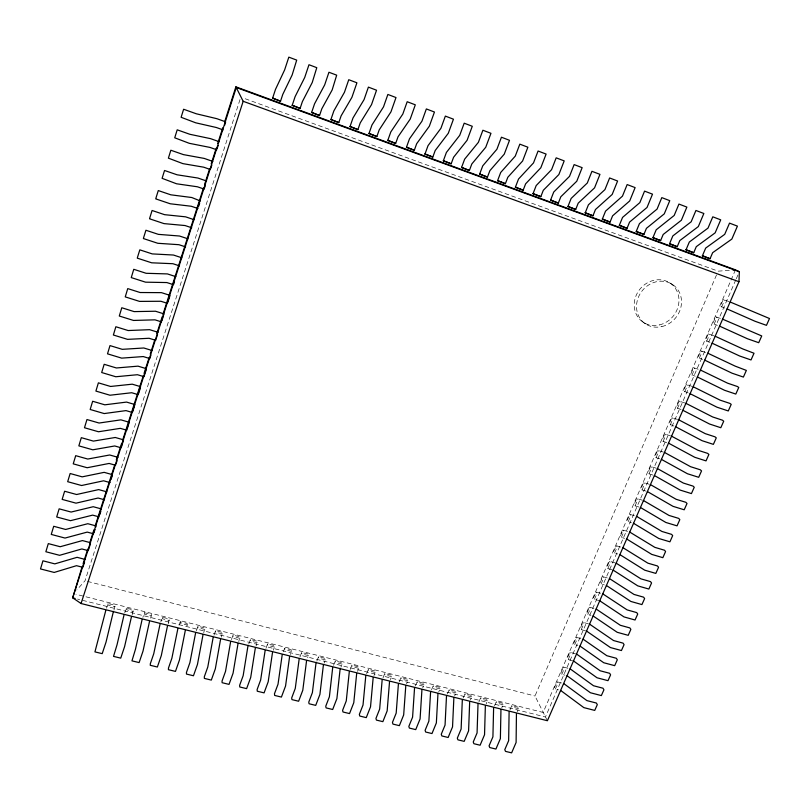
<?xml version="1.0" encoding="UTF-8"?>
<svg xmlns="http://www.w3.org/2000/svg" width="810" height="810" viewBox="0 0 810 810"><rect width="100%" height="100%" fill="white"/><g stroke="black" fill="none" stroke-linecap="round" stroke-linejoin="round"><path stroke-width="0.61" stroke-dasharray="4.05 3.04" d="M187.191 625.026L187.181 623.518L180.255 621.776L180.245 623.275L187.191 625.026L186.057 628.276M168.227 623.781L169.391 619.022L162.415 617.26L160.826 621.888M162.415 617.26L162.354 618.759L169.351 620.521M150.63 618.172L151.46 614.496L144.433 612.714L142.864 617.372M144.433 612.714L144.332 614.203L151.379 615.985M132.162 614.709L133.397 609.93L126.32 608.138L124.76 612.816M126.32 608.138L126.168 609.626L133.265 611.418M113.937 610.122L115.202 605.333L108.074 603.531L106.525 608.229M108.074 603.531L107.882 605.009L115.03 606.812M240.013 99.539L85.03 580.77L76.778 589.974M179.061 625.229L180.255 621.776M196.374 630.838L197.974 626.251L204.849 627.983L203.756 632.731M213.951 635.263L215.571 630.696L222.396 632.418L221.332 637.156M231.407 639.657L233.037 635.111L239.811 636.822L238.788 641.54M248.731 644.021L250.371 639.495L257.104 641.196L256.112 645.904M265.933 648.344L267.594 643.839L274.266 645.529L274.479 647.058L273.304 650.227M283.429 651.524L284.685 648.162L291.317 649.833L291.559 651.372L290.385 654.531M299.973 656.91L301.654 652.445L308.235 654.115L307.739 657.75M316.821 661.152L318.502 656.707L325.043 658.358L325.367 659.897L324.172 663.036M333.538 665.364L335.239 660.94L341.729 662.58L342.093 664.119L340.888 667.237M350.143 669.536L351.854 665.131L358.303 666.762L358.698 668.311L357.493 671.419M366.636 673.687L368.347 669.303L374.757 670.923L375.192 672.472L373.977 675.57M383.008 677.808L384.74 673.444L391.098 675.054L391.564 676.603L390.339 679.691M399.269 681.899L401.001 677.555L407.319 679.155L407.825 680.714L406.6 683.782M415.419 685.969L417.16 681.635L423.438 683.225L423.974 684.784L422.739 687.842M431.457 689.999L433.208 685.695L439.435 687.265L440.012 688.834L438.767 691.872M447.383 694.008L449.145 689.725L455.331 691.284L455.939 692.854L454.693 695.881M463.199 697.997L464.97 693.724L471.116 695.274L471.764 696.843L470.499 699.86M478.902 701.946L480.684 697.693L486.79 699.232L487.468 700.812L486.202 703.809M494.505 705.874L496.297 701.632L502.362 703.171L503.071 704.751L501.805 707.737M510.006 709.773L511.809 705.551L517.823 707.079L518.572 708.659L517.296 711.636M547.408 720.728L534.985 696.003L717.144 273.496M735.47 269.862L543.135 712.446L75.927 594.277M561.472 682.951L557.047 681.797L554.567 687.508L555.397 689.057L558.515 689.867M567.881 668.24L563.456 667.076L560.955 672.826L561.796 674.345L564.924 675.165M575.444 653.741L569.896 652.253L567.375 658.044L568.245 659.532L573.46 660.919M580.831 638.543L576.376 637.328L573.844 643.16L574.725 644.618L577.864 645.469M588.475 623.842L582.906 622.313L580.355 628.185L581.256 629.613L586.501 631.041M593.943 608.442L589.477 607.196L586.916 613.099L587.827 614.506L590.976 615.377M600.564 593.244L596.099 591.978L593.507 597.922L594.449 599.289L599.704 600.767M607.237 577.935L602.762 576.659L600.159 582.643L601.111 583.98L604.27 584.881M615.073 562.859L609.464 561.229L606.842 567.263L607.814 568.569L613.099 570.088M620.713 547.023L616.207 545.707L613.575 551.772L614.567 553.048L617.736 553.979M627.517 531.411L623.012 530.064L620.349 536.179L621.361 537.425L624.54 538.366M634.362 515.697L629.846 514.33L627.173 520.476L628.206 521.691L631.395 522.653M642.391 500.216L636.741 498.484L634.048 504.67L635.101 505.855L640.416 507.475M649.337 484.289L643.677 482.527L640.963 488.764L642.036 489.908L647.362 491.548M656.333 468.241L650.663 466.459L647.929 472.736L649.023 473.85L654.358 475.521M663.37 452.091L657.69 450.279L654.946 456.607L656.049 457.68L661.405 459.381M670.467 435.831L664.767 433.998L662.003 440.356L663.137 441.399L668.493 443.121M677.606 419.458L671.905 417.595L669.111 424.005L675.631 426.759M684.794 402.975L679.084 401.082L676.279 407.531L682.83 410.275M692.034 386.37L686.313 384.446L683.488 390.947L690.069 393.68M698.179 369.259L693.593 367.7L690.748 374.25L695.203 376.235M705.52 352.421L700.923 350.831L698.058 357.423L702.543 359.397M714.055 335.867L708.304 333.852L705.419 340.494L712.101 343.197M720.353 318.381L715.736 316.75L712.83 323.433L717.376 325.357M729 301.593L723.229 299.518L720.303 306.251L727.046 308.934M555.397 689.057L557.887 683.326L557.047 681.797M561.796 674.345L564.307 668.574L563.456 667.076M568.245 659.532L570.766 653.731L569.896 652.253M574.725 644.618L577.267 638.776L576.376 637.328M581.256 629.613L583.818 623.73L582.906 622.313M587.827 614.506L590.409 608.583L589.477 607.196M594.449 599.289L597.041 593.335L596.099 591.978M601.111 583.98L603.713 577.976L602.762 576.659M607.814 568.569L610.446 562.525L609.464 561.229M614.567 553.048L617.21 546.963L616.207 545.707M621.361 537.425L624.024 531.299L623.012 530.064M628.206 521.691L630.889 515.524L629.846 514.33M635.101 505.855L637.794 499.649L636.741 498.484M642.036 489.908L644.75 483.651L643.677 482.527M649.023 473.85L651.756 467.552L650.663 466.459M656.049 457.68L658.813 451.342L657.69 450.279M663.137 441.399L665.911 435.021L664.767 433.998M670.265 425.007L673.059 418.588L671.905 417.595M677.443 408.503L680.258 402.033L679.084 401.082M684.673 391.878L687.508 385.368L686.313 384.446M691.963 375.141L694.818 368.58L693.593 367.7M699.293 358.283L702.169 351.682L700.923 350.831M706.674 341.314L709.57 334.662L708.304 333.852M714.116 324.213L717.032 317.51L715.736 316.75M721.609 307L724.545 300.247L723.229 299.518M735.804 279.865L545.424 716.992L77.588 599.076M736.31 278.711L739.338 271.745M729.283 270.327L718.146 271.168L244.357 98.435M204.9 629.491L198.005 627.75L197.974 626.251M222.487 633.926L215.642 632.205L215.571 630.696M239.942 638.341L233.148 636.62L233.037 635.111M257.266 642.715L250.523 641.014L250.371 639.495M274.479 647.058L267.786 645.367L267.594 643.839M291.559 651.372L284.917 649.691L284.685 648.162M308.529 655.644L301.927 653.984L301.654 652.445M325.367 659.897L318.816 658.246L318.502 656.707M342.093 664.119L335.583 662.479L335.239 660.94M358.698 668.311L352.239 666.681L351.854 665.131M375.192 672.472L368.773 670.852L368.347 669.303M391.564 676.603L385.195 675.003L384.74 673.444M407.825 680.714L401.497 679.114L401.001 677.555M423.974 684.784L417.697 683.205L417.16 681.635M440.012 688.834L433.775 687.265L433.208 685.695M455.939 692.854L449.742 691.294L449.145 689.725M471.764 696.843L465.608 695.294L464.97 693.724M487.468 700.812L481.353 699.273L480.684 697.693M503.071 704.751L496.996 703.222L496.297 701.632M518.572 708.659L512.538 707.14L511.809 705.551M87.49 581.398L534.985 696.003M670.255 283.186L672.766 284.644M643.11 322.208L645.469 323.868M659.441 324.921A23.784 21.435 -51.2 0 0 674.386 286.983A23.784 21.435 -51.2 0 0 635.931 295.994A23.784 21.435 -51.2 0 0 659.441 324.921M661.871 326.582A23.905 21.526 -51.1 0 0 676.917 288.461A23.905 21.526 -51.1 0 0 638.27 297.523A23.905 21.526 -51.1 0 0 661.871 326.582"/><path stroke-width="1.21" d="M516.446 713.62L516.102 742.476L511.626 752.854L505.511 751.376L504.782 749.665L508.65 740.674L509.105 711.879M500.955 709.732L500.377 738.619L495.923 749.047L489.767 747.559L489.068 745.858L492.915 736.817L493.614 707.991M485.362 705.814L484.542 734.741L480.107 745.22L473.911 743.712L473.242 742.011L477.07 732.939L478.011 704.072M81.962 567.172L72.687 597.841L81.061 603.521L547.408 720.728L738.973 281.708L739.338 271.745L735.47 269.862L235.882 86.842L224.694 121.753M469.668 701.875L468.595 730.843L464.181 741.352L457.933 739.844L457.316 738.153L461.123 729.04L462.308 700.124M453.863 697.896L452.537 726.914L448.143 737.475L441.855 735.946L441.268 734.255L445.054 725.102L446.492 696.154M437.947 693.897L436.357 722.945L431.993 733.556L425.665 732.027L425.108 730.337L428.875 721.143L430.576 692.155M421.919 689.877L420.076 718.966L415.733 729.618L409.364 728.079L408.847 726.388L412.584 717.154L414.538 688.135M405.78 685.827L403.674 714.947L399.36 725.649L392.941 724.099L392.455 722.409L396.181 713.134L398.399 684.075M389.529 681.736L387.16 710.907L382.867 721.649L376.407 720.09L375.962 718.409L379.657 709.094L382.148 679.995M373.167 677.626L370.524 706.836L366.262 717.63L359.751 716.05L359.346 714.379L363.022 705.014L365.776 675.884M356.683 673.495L353.778 702.726L349.535 713.58L342.974 711.99L342.61 710.319L346.265 700.913L349.292 671.743M340.089 669.323L336.899 698.595L332.687 709.499L326.086 707.899L325.752 706.229L329.386 696.782L332.697 667.572M323.382 665.121L319.909 694.443L315.718 705.378L309.066 703.769L308.772 702.108L312.387 692.621L315.971 663.37M306.544 660.899L302.788 690.252L298.627 701.237L291.934 699.617L291.681 697.957L295.265 688.429L299.143 659.148M289.595 656.637L285.555 686.029L281.414 697.076L274.671 695.436L274.458 693.785L278.022 684.207L282.184 654.885M272.524 652.354L268.191 681.777L264.08 692.874L257.286 691.224L257.114 689.573L260.658 679.954L265.113 650.602M255.332 648.03L250.695 677.494L246.615 688.642L239.77 686.981L239.638 685.331L243.162 675.672L247.911 646.279M238.008 643.677L233.077 673.181L229.027 684.379L222.132 682.708L222.041 681.058L225.534 671.358L230.587 641.925M95.732 527.209L95.955 525.892L87.804 523.706L65.64 529.456L53.703 526.287L51.253 534.428L65.023 538.063L87.217 532.099L93.616 533.8M220.573 639.303L215.328 668.837L211.309 680.086L204.363 678.395L204.322 676.765L207.785 667.015L213.141 637.541M202.996 634.888L197.448 664.453L193.458 675.763L186.462 674.062L186.462 672.432L189.904 662.631L195.564 633.137M185.308 630.443L179.435 660.049L175.476 671.399L168.429 669.688L168.47 668.058L171.882 658.226L177.866 628.681M167.478 625.968L161.291 655.604L157.363 667.015L150.265 665.293L150.346 663.663L153.738 653.781L160.036 624.206M149.516 621.452L143.006 651.129L139.118 662.59L131.959 660.859L135.452 649.306L142.074 619.701M131.433 616.906L124.588 646.623L120.73 658.135L113.522 656.383L117.025 644.79L123.981 615.154M113.208 612.33L106.039 642.077L102.202 653.65L94.942 651.888L105.756 610.578M83.126 563.558L87.753 549.119M89.677 543.095L93.93 529.851M95.084 526.247L114.757 464.849M116.296 460.029L121.703 443.181M122.472 440.772L143.299 375.759M144.069 373.359L149.091 357.706M150.245 354.091L154.872 339.653M156.806 333.629L162.202 316.771M162.972 314.371L203.482 187.96M204.636 184.356L209.648 168.703M211.197 163.893L216.209 148.24M217.748 143.421L222.77 127.778M83.217 566.241L84.605 561.907M90.325 544.077L88.229 550.628L81.84 548.947L59.596 555.316L45.856 551.742L48.306 543.611L60.203 546.73L82.428 540.574L90.558 542.73M93.97 532.707L95.033 529.406M99.762 514.644L100.825 511.323M111.122 479.216L112.205 475.845M115.962 464.13L117.045 460.738M121.561 446.664L123.545 439.85L115.283 437.481L93.403 441.106L81.314 437.663L78.843 445.865L92.806 449.813L114.706 445.966L121.196 447.808M127.2 429.077L129.185 422.253L120.903 419.853L99.083 423.033L86.964 419.539L84.483 427.741L98.486 431.76L120.336 428.348L126.826 430.221M132.881 411.358L134.865 404.534L126.562 402.084L104.814 404.818L92.654 401.264L90.173 409.485L104.206 413.566L125.995 410.609L132.506 412.513M138.611 393.498L140.474 387.666M146.256 369.633L143.998 376.68L137.447 374.716L115.8 376.751L101.685 372.529L104.166 364.298L116.387 367.973L138.014 366.15L146.367 368.682M150.944 355.013L149.81 358.557L143.238 356.562L121.662 358.131L107.507 353.838L109.998 345.597L122.249 349.333L143.805 347.986L152.179 350.548M157.575 334.338L155.662 340.301L149.081 338.276L127.565 339.36L113.37 335.006L115.86 326.744L128.152 330.541L149.637 329.68L158.031 332.282M161.949 320.709L163.934 313.875L155.52 311.232L134.106 311.607L121.783 307.749L119.293 316.022L133.518 320.446L154.963 319.839L161.565 321.904M167.842 302.332L169.837 296.106M174.504 281.556L173.492 284.695L166.86 282.558L145.567 282.174L131.26 277.597L133.761 269.305L146.144 273.294L167.407 273.912L175.871 276.645M198.612 206.358L199.655 203.118M205.193 185.834L204.15 189.094L197.427 186.786L176.54 183.779L162.101 178.332L164.541 170.485L177.106 174.798L197.964 178.048L206.53 180.994M210.772 168.429L211.825 165.139M217.1 148.696L218.163 145.385M224.552 125.459L225.625 122.118M81.061 603.521L243.172 101.291L235.882 86.842M272.626 98.121L275.491 89.394L284.624 69.923L288.826 57.145L296.703 60.112L292.137 75.016L282.791 94.365L280.543 101.199L272.626 98.121L280.543 101.199M292.218 105.31L295.103 96.633L304.732 77.436L308.975 64.729L316.781 67.675L312.235 82.509L302.393 101.584L300.115 108.378L292.218 105.31L300.115 108.378M311.647 112.438L314.553 103.812L324.678 84.888L328.941 72.252L336.687 75.168L332.161 89.951L321.833 108.743L319.545 115.506L311.647 112.438L319.545 115.506M330.915 119.505L333.852 110.919L344.452 92.279L348.756 79.714L356.43 82.61L356.906 82.833L351.915 97.322L341.111 115.85L338.803 122.573L330.915 119.505L338.803 122.573M350.041 126.512L352.988 117.987L364.065 99.6L368.398 87.115L376.539 90.224L371.517 104.632L360.237 122.887L357.909 129.58L350.041 126.512L357.909 129.58M369.006 133.468L371.972 124.983L383.515 106.869L387.868 94.446L395.999 97.554L390.947 111.881L379.201 129.883L376.863 136.525L369.006 133.468L376.863 136.525M387.818 140.373L390.805 131.929L402.803 114.078L407.187 101.726L415.307 104.824L410.225 119.07L398.024 136.809L395.665 143.421L387.818 140.373L395.665 143.421M406.478 147.218L409.485 138.824L421.929 121.227L426.354 108.935L434.454 112.033L429.341 126.208L416.684 143.684L414.315 150.265L406.478 147.218L414.315 150.265M424.997 154.011L428.024 145.658L440.913 128.314L445.358 116.093L453.448 119.191L448.294 133.275L435.203 150.508L432.824 157.049L424.997 154.011L432.824 157.049M443.364 160.744L446.401 152.442L459.726 135.341L464.201 123.191L472.281 126.279L467.097 140.292L453.58 157.272L451.18 163.782L443.364 160.744L451.18 163.782M461.578 167.427L464.646 159.165L478.396 142.317L482.892 130.238L490.961 133.316L485.747 147.258L471.805 163.984L469.385 170.465L461.578 167.427L469.385 170.465M479.662 174.059L482.75 165.837L496.915 149.243L501.441 137.214L509.5 140.302L504.255 154.163L489.888 170.647L487.458 177.086L479.662 174.059L487.458 177.086M497.603 180.64L500.701 172.469L515.281 156.097L519.828 144.15L527.877 147.218L522.602 161.008L507.829 177.258L505.389 183.667L497.603 180.64L505.389 183.667M515.403 187.171L518.521 179.04L533.506 162.911L538.083 151.014L546.112 154.082L540.807 167.802L525.629 183.819L523.169 190.188L515.403 187.171L523.169 190.188M533.061 193.651L536.19 185.561L551.58 169.665L556.176 157.839L564.195 160.896L558.87 174.535L543.287 190.32L540.827 196.658L533.061 193.651L540.827 196.658M550.587 200.08L553.736 192.031L569.511 176.357L574.138 164.602L582.147 167.66L576.781 181.227L560.814 196.779L558.333 203.087L550.587 200.08L558.333 203.087M567.972 206.459L571.141 198.45L587.301 183.009L591.948 171.305L599.947 174.363L594.56 187.859L578.198 203.178L575.707 209.456L567.972 206.459L575.707 209.456M585.235 212.787L588.414 204.819L604.948 189.601L609.626 177.967L617.605 181.015L612.188 194.44L595.461 209.537L592.96 215.784L585.235 212.787L592.96 215.784M602.356 219.065L605.546 211.137L622.465 196.141L627.153 184.569L635.121 187.606L629.684 200.961L612.583 215.845L610.072 222.061L602.356 219.065L610.072 222.061M619.346 225.302L622.556 217.414L639.839 202.632L644.558 191.119L652.506 194.157L647.048 207.441L629.572 222.112L627.051 228.288L619.346 225.302L627.051 228.288M636.214 231.488L639.434 223.641L657.082 209.081L661.81 197.62L669.759 200.657L664.271 213.87L646.441 228.319L643.899 234.465L636.214 231.488L641.662 233.482M652.951 237.624L656.191 229.817L674.183 215.47L678.942 204.069L686.87 207.097L681.362 220.249L663.177 234.485L660.626 240.6L652.951 237.624L660.626 240.6M669.566 243.719L672.816 235.943L691.153 221.808L695.932 210.468L703.849 213.496L698.321 226.577L679.792 240.6L677.231 246.685L669.566 243.719L677.231 246.685M686.05 249.763L689.32 242.028L708.001 228.106L712.8 216.817L720.708 219.844L715.149 232.855L696.276 246.675L693.704 252.73L686.05 249.763L693.704 252.73M702.412 255.768L705.692 248.073L724.717 234.343L729.526 223.125L737.424 226.132L731.845 239.082L712.638 252.7L710.056 258.724L702.412 255.768L710.056 258.724M732.999 270.054L735.47 269.862M75.138 598.458L72.687 597.841L236.277 87.51L739.338 271.745M82.873 567.324L76.504 565.684L54.199 572.437L40.5 568.934L42.95 560.814L54.817 563.871L77.092 557.321L85.202 559.437M99.053 516.851L92.644 515.13L70.5 520.678L56.68 516.982L59.14 508.832L71.108 512.052L93.221 506.716L101.392 508.933M104.53 499.78L98.091 498.028L76.008 503.162L62.157 499.405L64.618 491.245L76.616 494.515L98.668 489.594L106.869 491.852M110.038 482.588L103.589 480.796L81.567 485.514L67.675 481.697L70.146 473.516L82.174 476.847L104.166 472.351L112.387 474.65M117.946 457.316L109.704 454.987L87.764 459.047L75.705 455.666L73.234 463.846L87.166 467.734L109.127 463.442L115.597 465.264M138.237 394.662L131.706 392.728L109.978 395.229L95.904 391.078L98.385 382.846L110.575 386.461L132.263 384.183L140.596 386.674M167.508 303.375L160.886 301.269L139.523 301.391L125.246 296.885L127.747 288.603L140.1 292.521L161.443 292.643L169.877 295.326M179.526 265.872L172.874 263.706L151.662 262.805L137.315 258.157L137.447 257.459L139.816 249.855L152.24 253.905L173.431 255.028L181.906 257.813M185.611 246.898L178.939 244.701L157.808 243.284L143.421 238.565L143.532 237.917L145.922 230.253L158.385 234.363L179.486 236.014L187.991 238.828M191.747 227.782L185.055 225.544L163.995 223.611L149.577 218.811L149.678 218.214L152.077 210.489L164.572 214.67L185.601 216.837L194.127 219.702M197.923 208.514L191.221 206.246L170.242 203.776L155.773 198.895L155.864 198.349L158.284 190.563L170.809 194.815L191.757 197.519L200.343 200.961M210.418 169.523L203.685 167.184L182.878 163.63L168.389 158.152L170.849 150.235L183.445 154.619L204.221 158.416L212.807 161.423M216.746 149.799L209.993 147.42L189.277 143.309L174.727 137.801L177.208 129.823L189.844 134.288L210.519 138.642L219.135 141.689M223.125 129.914L216.341 127.504L195.726 122.816L181.116 117.288L183.617 109.249L196.283 113.775L216.877 118.695L225.514 121.794M243.172 101.291L738.973 281.708M730.164 302.008L769.5 318.522L766.462 325.337L755.062 321.276L727.046 308.934M722.662 319.191L761.734 335.947L758.717 342.701L747.336 338.712L719.543 326.126M715.21 336.261L742.8 348.948L754.019 353.241L751.022 359.954L739.672 356.015L712.101 343.197M707.818 353.211L735.176 366.13L746.364 370.413L743.388 377.075L732.058 373.197L704.7 360.146M700.468 370.048L727.623 383.191L737.414 386.522L738.76 387.464L735.804 394.075L724.494 390.258L697.359 376.974M693.178 386.755L720.11 400.14L729.891 403.41L731.207 404.382L728.281 410.953L716.982 407.197L690.069 393.68M642.755 233.887L643.899 234.465M685.938 403.35L712.658 416.958L722.409 420.177L723.715 421.2L720.809 427.72L709.53 424.015L682.83 410.275M678.75 419.833L705.257 433.654L714.997 436.833L716.273 437.886L713.377 444.366L702.128 440.711L675.631 426.759M671.601 436.205L697.906 450.238L707.626 453.367L708.882 454.461L706.016 460.89L694.778 457.296L668.493 443.121M664.514 452.456L690.606 466.712L700.306 469.79L701.541 470.914L698.696 477.303L687.477 473.759L661.405 459.381M657.467 468.605L683.356 483.064L693.046 486.101L694.251 487.255L691.426 493.594L680.228 490.111L654.358 475.521M650.471 484.633L676.158 499.304L685.827 502.291L687.012 503.486L684.207 509.784L673.039 506.351L647.362 491.548M643.525 500.56L669.009 515.433L678.658 518.38L679.833 519.605L677.038 525.852L665.891 522.48L640.416 507.475M636.62 516.375L661.912 531.451L671.541 534.347L672.695 535.602L669.921 541.819L658.793 538.488L633.521 523.29M629.765 532.089L654.855 547.357L664.473 550.213L665.597 551.499L662.853 557.675L651.746 554.394L626.667 538.994M622.961 547.692L647.858 563.153L657.457 565.957L658.56 567.284L655.827 573.409L644.74 570.189L619.852 554.597M616.197 563.183L640.902 578.846L650.481 581.61L651.574 582.967L648.861 589.052L637.784 585.873L613.099 570.088M609.474 578.583L633.997 594.429L643.555 597.152L644.628 598.539L641.925 604.584L630.879 601.455L606.376 585.478M602.802 593.872L627.132 609.9L636.68 612.583L637.733 614L635.05 620.004L624.024 616.926L599.704 600.767M596.17 609.059L620.318 625.279L629.846 627.912L630.879 629.36L628.216 635.323L617.21 632.296L593.082 615.954M589.589 624.156L613.555 640.548L623.062 643.14L624.075 644.618L621.432 650.541L610.446 647.565L586.501 631.041M583.048 639.141L606.832 655.715L616.319 658.267L617.311 659.775L614.689 665.658L603.723 662.732L579.96 646.036M576.548 654.034L600.149 670.781L609.626 673.292L610.598 674.831L607.996 680.673L597.051 677.788L573.46 660.919M570.098 668.827L593.517 685.746L602.974 688.216L603.936 689.786L601.344 695.587L590.419 692.753L567.01 675.712M563.689 683.529L586.926 700.61L596.373 703.039L597.304 704.639L594.732 710.41L583.828 707.616L560.601 690.404"/></g></svg>
